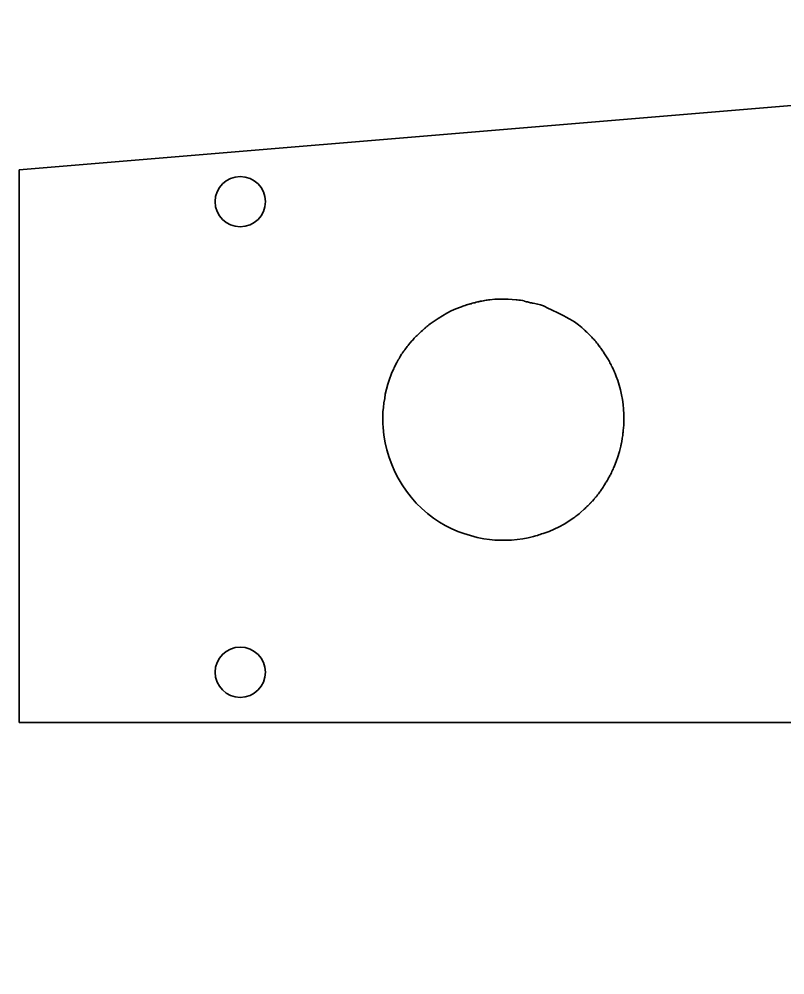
# Model space of a CAD drawing. Header units: centimetres. Extents: x 16 to 194, y -201 to 17.
# Drawn here: x 19.1 to 26.72, y -48.88 to -39.37 of the extents above; entities that cross this region are included whole.
import ezdxf

# ---------------------------------------------------------------- set-up
doc = ezdxf.new("R2010")
doc.units = ezdxf.units.CM
doc.header["$MEASUREMENT"] = 0
doc.layers.add('Layer 1', color=7, linetype='Continuous')

msp = doc.modelspace()

# ---------------------------------------------------------------- linework, layer by layer
at = {"layer": 'Layer 1', "lineweight": 35}
for points in [[(19.10378, -40.8715), (19.10378, -40.8715), (37.10378, -39.3715), (37.10378, -39.3715)], [(19.10378, -46.37151), (19.10378, -46.37151), (19.10378, -40.8715), (19.10378, -40.8715)], [(37.10378, -46.37151), (37.10378, -46.37151), (19.10378, -46.37151), (19.10378, -46.37151)]]:
    msp.add_open_spline(points, degree=3, dxfattribs=at)
for points, knots in [([(21.55409, -41.18811), (21.55409, -41.05003), (21.44215, -40.93811), (21.30406, -40.93811), (21.16597, -40.9381), (21.05403, -41.05003), (21.05403, -41.1881), (21.05403, -41.32618), (21.16597, -41.4381), (21.30406, -41.4381), (21.44215, -41.43811), (21.55409, -41.32618), (21.55409, -41.18811)], [0, 0, 0, 0, 0.25, 0.25, 0.25, 0.5, 0.5, 0.5, 0.75, 0.75, 0.75, 1, 1, 1, 1]), ([(21.29924, -51.68463), (21.29924, -51.53276), (21.17612, -51.40964), (21.02424, -51.40964), (20.87236, -51.40963), (20.74924, -51.53276), (20.74924, -51.68463), (20.74924, -51.83651), (20.87236, -51.95963), (21.02424, -51.95963), (21.17612, -51.95964), (21.29924, -51.83651), (21.29924, -51.68464), (21.29924, -44.39488), (21.29924, -58.97439), (21.29924, -51.68463)], [0, 0, 0, 0, 0.25, 0.25, 0.25, 0.5, 0.5, 0.5, 0.75, 0.75, 0.75, 1, 1, 1, 1.00001, 1.00001, 1.00001, 1.00001]), ([(21.55409, -45.87151), (21.55409, -45.73343), (21.44215, -45.62151), (21.30406, -45.62151), (21.16597, -45.6215), (21.05403, -45.73343), (21.05403, -45.8715), (21.05403, -46.00958), (21.16597, -46.1215), (21.30406, -46.1215), (21.44215, -46.12151), (21.55409, -46.00958), (21.55409, -45.87151)], [0, 0, 0, 0, 0.25, 0.25, 0.25, 0.5, 0.5, 0.5, 0.75, 0.75, 0.75, 1, 1, 1, 1])]:
    msp.add_open_spline(points, degree=3, knots=knots, dxfattribs=at)
at = {"layer": 'Layer 1', "color": 250, "lineweight": 35}
msp.add_open_spline([(23.72865, -44.54356), (23.72865, -44.54356), (23.7847, -44.55156), (23.7847, -44.55156), (23.7847, -44.55156), (23.83874, -44.55556), (23.83874, -44.55556), (23.83874, -44.55556), (23.8928, -44.55756), (23.8928, -44.55756), (23.8928, -44.55756), (23.94884, -44.55756), (23.94884, -44.55756), (23.94884, -44.55756), (24.00488, -44.55556), (24.00488, -44.55556), (24.00488, -44.55556), (24.05893, -44.55156), (24.05893, -44.55156), (24.05893, -44.55156), (24.11498, -44.54356), (24.11498, -44.54356), (24.11498, -44.54356), (24.16903, -44.53357), (24.16903, -44.53357), (24.16903, -44.53357), (24.22106, -44.52156), (24.22106, -44.52156), (24.22106, -44.52156), (24.23307, -44.51757), (24.23307, -44.51757), (24.23307, -44.51757), (24.24508, -44.51356), (24.24508, -44.51356), (24.24508, -44.51356), (24.2611, -44.50956), (24.2611, -44.50956), (24.2611, -44.50956), (24.27511, -44.50556), (24.27511, -44.50556), (24.27511, -44.50556), (24.28912, -44.50156), (24.28912, -44.50156), (24.28912, -44.50156), (24.30313, -44.49556), (24.30313, -44.49556), (24.30313, -44.49556), (24.31714, -44.49156), (24.31714, -44.49156), (24.31714, -44.49156), (24.32715, -44.48756), (24.32715, -44.48756), (24.32715, -44.48756), (24.3792, -44.46956), (24.3792, -44.46956), (24.3792, -44.46956), (24.42924, -44.44756), (24.42924, -44.44756), (24.42924, -44.44756), (24.47928, -44.42356), (24.47928, -44.42356), (24.47928, -44.42356), (24.52732, -44.39756), (24.52732, -44.39756), (24.52732, -44.39756), (24.57336, -44.36956), (24.57336, -44.36956), (24.57336, -44.36956), (24.61539, -44.33956), (24.61539, -44.33956), (24.61539, -44.33956), (24.62341, -44.33356), (24.62341, -44.33356), (24.62341, -44.33356), (24.63342, -44.32757), (24.63342, -44.32757), (24.63342, -44.32757), (24.64342, -44.31956), (24.64342, -44.31956), (24.64342, -44.31956), (24.65343, -44.31157), (24.65343, -44.31157), (24.65343, -44.31157), (24.66344, -44.30356), (24.66344, -44.30356), (24.66344, -44.30356), (24.67545, -44.29557), (24.67545, -44.29557), (24.67545, -44.29557), (24.68346, -44.28756), (24.68346, -44.28756), (24.68346, -44.28756), (24.69146, -44.28156), (24.69146, -44.28156), (24.69146, -44.28156), (24.72749, -44.24956), (24.72749, -44.24956), (24.72749, -44.24956), (24.73549, -44.24156), (24.73549, -44.24156), (24.73549, -44.24156), (24.7435, -44.23356), (24.7435, -44.23356), (24.7435, -44.23356), (24.75351, -44.22356), (24.75351, -44.22356), (24.75351, -44.22356), (24.76352, -44.21556), (24.76352, -44.21556), (24.76352, -44.21556), (24.77352, -44.20556), (24.77352, -44.20556), (24.77352, -44.20556), (24.78153, -44.19556), (24.78153, -44.19556), (24.78153, -44.19556), (24.78353, -44.19356), (24.78353, -44.19356), (24.78353, -44.19356), (24.78553, -44.19156), (24.78553, -44.19156), (24.78553, -44.19156), (24.78754, -44.18956), (24.78754, -44.18956), (24.78754, -44.18956), (24.78954, -44.18756), (24.78954, -44.18756), (24.78954, -44.18756), (24.79154, -44.18556), (24.79154, -44.18556), (24.79154, -44.18556), (24.79554, -44.18356), (24.79554, -44.18356), (24.79554, -44.18356), (24.79754, -44.17956), (24.79754, -44.17956), (24.79754, -44.17956), (24.79754, -44.17756), (24.79754, -44.17756), (24.79754, -44.17756), (24.80755, -44.16956), (24.80755, -44.16956), (24.80755, -44.16956), (24.80955, -44.16756), (24.80955, -44.16756), (24.80955, -44.16756), (24.82156, -44.15357), (24.82156, -44.15357), (24.82156, -44.15357), (24.82357, -44.15156), (24.82357, -44.15156), (24.82357, -44.15156), (24.82557, -44.14756), (24.82557, -44.14756), (24.82557, -44.14756), (24.82757, -44.14556), (24.82757, -44.14556), (24.82757, -44.14556), (24.82957, -44.14356), (24.82957, -44.14356), (24.82957, -44.14356), (24.83157, -44.13956), (24.83157, -44.13956), (24.83157, -44.13956), (24.83358, -44.13757), (24.83358, -44.13757), (24.83358, -44.13757), (24.83558, -44.13556), (24.83558, -44.13556), (24.83558, -44.13556), (24.83758, -44.13356), (24.83758, -44.13356), (24.83758, -44.13356), (24.84358, -44.12756), (24.84358, -44.12756), (24.84358, -44.12756), (24.85159, -44.11756), (24.85159, -44.11756), (24.85159, -44.11756), (24.8596, -44.10756), (24.8596, -44.10756), (24.8596, -44.10756), (24.8676, -44.09756), (24.8676, -44.09756), (24.8676, -44.09756), (24.87562, -44.08756), (24.87562, -44.08756), (24.87562, -44.08756), (24.88162, -44.07756), (24.88162, -44.07756), (24.88162, -44.07756), (24.88763, -44.06956), (24.88763, -44.06956), (24.88763, -44.06956), (24.89363, -44.06156), (24.89363, -44.06156), (24.89363, -44.06156), (24.89964, -44.05156), (24.89964, -44.05156), (24.89964, -44.05156), (24.90765, -44.03956), (24.90765, -44.03956), (24.90765, -44.03956), (24.91565, -44.02956), (24.91565, -44.02956), (24.91565, -44.02956), (24.92166, -44.01756), (24.92166, -44.01756), (24.92166, -44.01756), (24.92966, -44.00756), (24.92966, -44.00756), (24.92966, -44.00756), (24.93567, -43.99756), (24.93567, -43.99756), (24.93567, -43.99756), (24.93967, -43.98756), (24.93967, -43.98756), (24.93967, -43.98756), (24.94568, -43.97956), (24.94568, -43.97956), (24.94568, -43.97956), (24.95168, -43.96956), (24.95168, -43.96956), (24.95168, -43.96956), (24.95769, -43.95956), (24.95769, -43.95956), (24.95769, -43.95956), (24.96369, -43.94756), (24.96369, -43.94756), (24.96369, -43.94756), (24.9697, -43.93556), (24.9697, -43.93556), (24.9697, -43.93556), (24.9777, -43.92356), (24.9777, -43.92356), (24.9777, -43.92356), (24.9817, -43.91356), (24.9817, -43.91356), (24.9817, -43.91356), (24.9877, -43.90556), (24.9877, -43.90556), (24.9877, -43.90556), (24.99171, -43.89556), (24.99171, -43.89556), (24.99171, -43.89556), (24.99771, -43.88556), (24.99771, -43.88556), (24.99771, -43.88556), (25.00172, -43.87356), (25.00172, -43.87356), (25.00172, -43.87356), (25.00772, -43.86156), (25.00772, -43.86156), (25.00772, -43.86156), (25.01373, -43.84956), (25.01373, -43.84956), (25.01373, -43.84956), (25.01973, -43.83756), (25.01973, -43.83756), (25.01973, -43.83756), (25.02373, -43.82756), (25.02373, -43.82756), (25.02373, -43.82756), (25.02774, -43.81756), (25.02774, -43.81756), (25.02774, -43.81756), (25.04575, -43.77356), (25.04575, -43.77356), (25.04575, -43.77356), (25.06177, -43.72756), (25.06177, -43.72756), (25.06177, -43.72756), (25.07378, -43.68356), (25.07378, -43.68356), (25.07378, -43.68356), (25.07778, -43.67356), (25.07778, -43.67356), (25.07778, -43.67356), (25.07978, -43.66156), (25.07978, -43.66156), (25.07978, -43.66156), (25.08378, -43.64956), (25.08378, -43.64956), (25.08378, -43.64956), (25.08779, -43.63556), (25.08779, -43.63556), (25.08779, -43.63556), (25.08979, -43.62156), (25.08979, -43.62156), (25.08979, -43.62156), (25.09179, -43.61956), (25.09179, -43.61956), (25.09179, -43.61956), (25.09179, -43.61756), (25.09179, -43.61756), (25.09179, -43.61756), (25.09179, -43.61357), (25.09179, -43.61357), (25.09179, -43.61357), (25.09379, -43.60956), (25.09379, -43.60956), (25.09379, -43.60956), (25.09379, -43.60756), (25.09379, -43.60756), (25.09379, -43.60756), (25.09579, -43.60356), (25.09579, -43.60356), (25.09579, -43.60356), (25.09579, -43.60156), (25.09579, -43.60156), (25.09579, -43.60156), (25.09579, -43.59757), (25.09579, -43.59757), (25.09579, -43.59757), (25.09579, -43.59556), (25.09579, -43.59556), (25.09579, -43.59556), (25.0978, -43.59356), (25.0978, -43.59356), (25.0978, -43.59356), (25.0978, -43.59156), (25.0978, -43.59156), (25.0978, -43.59156), (25.0978, -43.58756), (25.0978, -43.58756), (25.0978, -43.58756), (25.0978, -43.58556), (25.0978, -43.58556), (25.0978, -43.58556), (25.0998, -43.58157), (25.0998, -43.58157), (25.0998, -43.58157), (25.0998, -43.57956), (25.0998, -43.57956), (25.0998, -43.57956), (25.0998, -43.57756), (25.0998, -43.57756), (25.0998, -43.57756), (25.1018, -43.56756), (25.1018, -43.56756), (25.1018, -43.56756), (25.1038, -43.55356), (25.1038, -43.55356), (25.1038, -43.55356), (25.1058, -43.54156), (25.1058, -43.54156), (25.1058, -43.54156), (25.1078, -43.52756), (25.1078, -43.52756), (25.1078, -43.52756), (25.10981, -43.51556), (25.10981, -43.51556), (25.10981, -43.51556), (25.11181, -43.50356), (25.11181, -43.50356), (25.11181, -43.50356), (25.11181, -43.49356), (25.11181, -43.49356), (25.11181, -43.49356), (25.11381, -43.48356), (25.11381, -43.48356), (25.11381, -43.48356), (25.11581, -43.47156), (25.11581, -43.47156), (25.11581, -43.47156), (25.11581, -43.45956), (25.11581, -43.45956), (25.11581, -43.45956), (25.11781, -43.44556), (25.11781, -43.44556), (25.11781, -43.44556), (25.11781, -43.43156), (25.11781, -43.43156), (25.11781, -43.43156), (25.11981, -43.41956), (25.11981, -43.41956), (25.11981, -43.41956), (25.11981, -43.40756), (25.11981, -43.40756), (25.11981, -43.40756), (25.11981, -43.39756), (25.11981, -43.39756), (25.11981, -43.39756), (25.11981, -43.39556), (25.11981, -43.39556), (25.11981, -43.39556), (25.12182, -43.39356), (25.12182, -43.39356), (25.12182, -43.39356), (25.12182, -43.38956), (25.12182, -43.38956), (25.12182, -43.38956), (25.12182, -43.38756), (25.12182, -43.38756), (25.12182, -43.38756), (25.12182, -43.38356), (25.12182, -43.38356), (25.12182, -43.38356), (25.12182, -43.38156), (25.12182, -43.38156), (25.12182, -43.38156), (25.12182, -43.37956), (25.12182, -43.37956), (25.12182, -43.37956), (25.12182, -43.37557), (25.12182, -43.37557), (25.12182, -43.37557), (25.12182, -43.36356), (25.12182, -43.36356), (25.12182, -43.36356), (25.12182, -43.34956), (25.12182, -43.34956), (25.12182, -43.34956), (25.12182, -43.33756), (25.12182, -43.33756), (25.12182, -43.33756), (25.12182, -43.32356), (25.12182, -43.32356), (25.12182, -43.32356), (25.12182, -43.31157), (25.12182, -43.31157), (25.12182, -43.31157), (25.11981, -43.30156), (25.11981, -43.30156), (25.11981, -43.30156), (25.11781, -43.25356), (25.11781, -43.25356), (25.11781, -43.25356), (25.11381, -43.20556), (25.11381, -43.20556), (25.11381, -43.20556), (25.1078, -43.15756), (25.1078, -43.15756), (25.1078, -43.15756), (25.0978, -43.10956), (25.0978, -43.10956), (25.0978, -43.10956), (25.08779, -43.06156), (25.08779, -43.06156), (25.08779, -43.06156), (25.07578, -43.01556), (25.07578, -43.01556), (25.07578, -43.01556), (25.06177, -42.96956), (25.06177, -42.96956), (25.06177, -42.96956), (25.04575, -42.92756), (25.04575, -42.92756), (25.04575, -42.92756), (25.04175, -42.91956), (25.04175, -42.91956), (25.04175, -42.91956), (25.03775, -42.90956), (25.03775, -42.90956), (25.03775, -42.90956), (25.03374, -42.89756), (25.03374, -42.89756), (25.03374, -42.89756), (25.02774, -42.88556), (25.02774, -42.88556), (25.02774, -42.88556), (25.02373, -42.87356), (25.02373, -42.87356), (25.02373, -42.87356), (25.01773, -42.86156), (25.01773, -42.86156), (25.01773, -42.86156), (25.01373, -42.85157), (25.01373, -42.85157), (25.01373, -42.85157), (25.00972, -42.84356), (25.00972, -42.84356), (25.00972, -42.84356), (25.00572, -42.83356), (25.00572, -42.83356), (25.00572, -42.83356), (24.99971, -42.82556), (24.99971, -42.82556), (24.99971, -42.82556), (24.99371, -42.81356), (24.99371, -42.81356), (24.99371, -42.81356), (24.9877, -42.80156), (24.9877, -42.80156), (24.9877, -42.80156), (24.9817, -42.79156), (24.9817, -42.79156), (24.9817, -42.79156), (24.9777, -42.77956), (24.9777, -42.77956), (24.9777, -42.77956), (24.9717, -42.76956), (24.9717, -42.76956), (24.9717, -42.76956), (24.9677, -42.76156), (24.9677, -42.76156), (24.9677, -42.76156), (24.96169, -42.75356), (24.96169, -42.75356), (24.96169, -42.75356), (24.95569, -42.74356), (24.95569, -42.74356), (24.95569, -42.74356), (24.94968, -42.73356), (24.94968, -42.73356), (24.94968, -42.73356), (24.94368, -42.72156), (24.94368, -42.72156), (24.94368, -42.72156), (24.93567, -42.71156), (24.93567, -42.71156), (24.93567, -42.71156), (24.92966, -42.70156), (24.92966, -42.70156), (24.92966, -42.70156), (24.92366, -42.69156), (24.92366, -42.69156), (24.92366, -42.69156), (24.91765, -42.68356), (24.91765, -42.68356), (24.91765, -42.68356), (24.91365, -42.67556), (24.91365, -42.67556), (24.91365, -42.67556), (24.90564, -42.66556), (24.90564, -42.66556), (24.90564, -42.66556), (24.89964, -42.65556), (24.89964, -42.65556), (24.89964, -42.65556), (24.89163, -42.64556), (24.89163, -42.64556), (24.89163, -42.64556), (24.88362, -42.63556), (24.88362, -42.63556), (24.88362, -42.63556), (24.87762, -42.62756), (24.87762, -42.62756), (24.87762, -42.62756), (24.87562, -42.62556), (24.87562, -42.62556), (24.87562, -42.62556), (24.86961, -42.61556), (24.86961, -42.61556), (24.86961, -42.61556), (24.8636, -42.60756), (24.8636, -42.60756), (24.8636, -42.60756), (24.8576, -42.59956), (24.8576, -42.59956), (24.8576, -42.59956), (24.84959, -42.59156), (24.84959, -42.59156), (24.84959, -42.59156), (24.84158, -42.58156), (24.84158, -42.58156), (24.84158, -42.58156), (24.83558, -42.57356), (24.83558, -42.57356), (24.83558, -42.57356), (24.83358, -42.57156), (24.83358, -42.57156), (24.83358, -42.57156), (24.82557, -42.56156), (24.82557, -42.56156), (24.82557, -42.56156), (24.81756, -42.55356), (24.81756, -42.55356), (24.81756, -42.55356), (24.80955, -42.54556), (24.80955, -42.54556), (24.80955, -42.54556), (24.80355, -42.53756), (24.80355, -42.53756), (24.80355, -42.53756), (24.79554, -42.53156), (24.79554, -42.53156), (24.79554, -42.53156), (24.78954, -42.52356), (24.78954, -42.52356), (24.78954, -42.52356), (24.77953, -42.51356), (24.77953, -42.51356), (24.77953, -42.51356), (24.77152, -42.50556), (24.77152, -42.50556), (24.77152, -42.50556), (24.76151, -42.49556), (24.76151, -42.49556), (24.76151, -42.49556), (24.75951, -42.49356), (24.75951, -42.49356), (24.75951, -42.49356), (24.75751, -42.49156), (24.75751, -42.49156), (24.75751, -42.49156), (24.75551, -42.48956), (24.75551, -42.48956), (24.75551, -42.48956), (24.75351, -42.48756), (24.75351, -42.48756), (24.75351, -42.48756), (24.75151, -42.48556), (24.75151, -42.48556), (24.75151, -42.48556), (24.7475, -42.48356), (24.7475, -42.48356), (24.7475, -42.48356), (24.7455, -42.48156), (24.7455, -42.48156), (24.7455, -42.48156), (24.7435, -42.47956), (24.7435, -42.47956), (24.7435, -42.47956), (24.73749, -42.47156), (24.73749, -42.47156), (24.73749, -42.47156), (24.73549, -42.47156), (24.73549, -42.47156), (24.73549, -42.47156), (24.73549, -42.46956), (24.73549, -42.46956), (24.73549, -42.46956), (24.73349, -42.46956), (24.73349, -42.46956), (24.73349, -42.46956), (24.73149, -42.46756), (24.73149, -42.46756), (24.73149, -42.46756), (24.72949, -42.46556), (24.72949, -42.46556), (24.72949, -42.46556), (24.72749, -42.46356), (24.72749, -42.46356), (24.72749, -42.46356), (24.72548, -42.46156), (24.72548, -42.46156), (24.72548, -42.46156), (24.72349, -42.45956), (24.72349, -42.45956), (24.72349, -42.45956), (24.70948, -42.44756), (24.70948, -42.44756), (24.70948, -42.44756), (24.70347, -42.44156), (24.70347, -42.44156), (24.70347, -42.44156), (24.66945, -42.41356), (24.66945, -42.41356), (24.66945, -42.41356), (24.62941, -42.38356), (24.62941, -42.38356), (24.62941, -42.38356), (24.58537, -42.35756), (24.58537, -42.35756), (24.58537, -42.35756), (24.54133, -42.33356), (24.54133, -42.33356), (24.54133, -42.33356), (24.53132, -42.32756), (24.53132, -42.32756), (24.53132, -42.32756), (24.51731, -42.32156), (24.51731, -42.32156), (24.51731, -42.32156), (24.5033, -42.31356), (24.5033, -42.31356), (24.5033, -42.31356), (24.48528, -42.30356), (24.48528, -42.30356), (24.48528, -42.30356), (24.46527, -42.29556), (24.46527, -42.29556), (24.46527, -42.29556), (24.44526, -42.28556), (24.44526, -42.28556), (24.44526, -42.28556), (24.42724, -42.27756), (24.42724, -42.27756), (24.42724, -42.27756), (24.40923, -42.26756), (24.40923, -42.26756), (24.40923, -42.26756), (24.40122, -42.26356), (24.40122, -42.26356), (24.40122, -42.26356), (24.38921, -42.25956), (24.38921, -42.25956), (24.38921, -42.25956), (24.3772, -42.25356), (24.3772, -42.25356), (24.3772, -42.25356), (24.36519, -42.24756), (24.36519, -42.24756), (24.36519, -42.24756), (24.35317, -42.24156), (24.35317, -42.24156), (24.35317, -42.24156), (24.34116, -42.23556), (24.34116, -42.23556), (24.34116, -42.23556), (24.32915, -42.22956), (24.32915, -42.22956), (24.32915, -42.22956), (24.32115, -42.22556), (24.32115, -42.22556), (24.32115, -42.22556), (24.31314, -42.22156), (24.31314, -42.22156), (24.31314, -42.22156), (24.29112, -42.21356), (24.29112, -42.21356), (24.29112, -42.21356), (24.2651, -42.20956), (24.2651, -42.20956), (24.2651, -42.20956), (24.21906, -42.19956), (24.21906, -42.19956), (24.21906, -42.19956), (24.21106, -42.19756), (24.21106, -42.19756), (24.21106, -42.19756), (24.20105, -42.19556), (24.20105, -42.19556), (24.20105, -42.19556), (24.19105, -42.19356), (24.19105, -42.19356), (24.19105, -42.19356), (24.18104, -42.19156), (24.18104, -42.19156), (24.18104, -42.19156), (24.16302, -42.18556), (24.16302, -42.18556), (24.16302, -42.18556), (24.15101, -42.18356), (24.15101, -42.18356), (24.15101, -42.18356), (24.131, -42.17756), (24.131, -42.17756), (24.131, -42.17756), (24.12899, -42.17556), (24.12899, -42.17556), (24.12899, -42.17556), (24.11298, -42.17156), (24.11298, -42.17156), (24.11298, -42.17156), (24.09296, -42.16956), (24.09296, -42.16956), (24.09296, -42.16956), (24.07694, -42.16756), (24.07694, -42.16756), (24.07694, -42.16756), (24.06093, -42.16556), (24.06093, -42.16556), (24.06093, -42.16556), (24.05092, -42.16556), (24.05092, -42.16556), (24.05092, -42.16556), (23.96885, -42.15956), (23.96885, -42.15956), (23.96885, -42.15956), (23.92883, -42.15756), (23.92883, -42.15756), (23.92883, -42.15756), (23.88479, -42.15756), (23.88479, -42.15756), (23.88479, -42.15756), (23.83674, -42.15956), (23.83674, -42.15956), (23.83674, -42.15956), (23.7867, -42.16556), (23.7867, -42.16556), (23.7867, -42.16556), (23.77469, -42.16556), (23.77469, -42.16556), (23.77469, -42.16556), (23.76268, -42.16756), (23.76268, -42.16756), (23.76268, -42.16756), (23.75067, -42.16956), (23.75067, -42.16956), (23.75067, -42.16956), (23.73666, -42.17156), (23.73666, -42.17156), (23.73666, -42.17156), (23.72265, -42.17556), (23.72265, -42.17556), (23.72265, -42.17556), (23.70863, -42.17756), (23.70863, -42.17756), (23.70863, -42.17756), (23.69663, -42.17956), (23.69663, -42.17956), (23.69663, -42.17956), (23.69463, -42.17956), (23.69463, -42.17956), (23.69463, -42.17956), (23.69263, -42.17956), (23.69263, -42.17956), (23.69263, -42.17956), (23.69063, -42.18156), (23.69063, -42.18156), (23.69063, -42.18156), (23.68662, -42.18156), (23.68662, -42.18156), (23.68662, -42.18156), (23.68462, -42.18156), (23.68462, -42.18156), (23.68462, -42.18156), (23.68062, -42.18156), (23.68062, -42.18156), (23.68062, -42.18156), (23.67862, -42.18356), (23.67862, -42.18356), (23.67862, -42.18356), (23.67662, -42.18356), (23.67662, -42.18356), (23.67662, -42.18356), (23.66461, -42.18556), (23.66461, -42.18556), (23.66461, -42.18556), (23.65259, -42.18956), (23.65259, -42.18956), (23.65259, -42.18956), (23.63858, -42.19356), (23.63858, -42.19356), (23.63858, -42.19356), (23.62457, -42.19556), (23.62457, -42.19556), (23.62457, -42.19556), (23.61256, -42.19956), (23.61256, -42.19956), (23.61256, -42.19956), (23.60055, -42.20356), (23.60055, -42.20356), (23.60055, -42.20356), (23.59054, -42.20556), (23.59054, -42.20556), (23.59054, -42.20556), (23.58053, -42.20956), (23.58053, -42.20956), (23.58053, -42.20956), (23.56852, -42.21156), (23.56852, -42.21156), (23.56852, -42.21156), (23.55851, -42.21556), (23.55851, -42.21556), (23.55851, -42.21556), (23.55651, -42.21556), (23.55651, -42.21556), (23.55651, -42.21556), (23.54249, -42.22156), (23.54249, -42.22156), (23.54249, -42.22156), (23.53048, -42.22556), (23.53048, -42.22556), (23.53048, -42.22556), (23.51847, -42.22956), (23.51847, -42.22956), (23.51847, -42.22956), (23.50646, -42.23356), (23.50646, -42.23356), (23.50646, -42.23356), (23.49646, -42.23756), (23.49646, -42.23756), (23.49646, -42.23756), (23.45042, -42.25556), (23.45042, -42.25556), (23.45042, -42.25556), (23.40439, -42.27556), (23.40439, -42.27556), (23.40439, -42.27556), (23.36034, -42.29956), (23.36034, -42.29956), (23.36034, -42.29956), (23.31631, -42.32356), (23.31631, -42.32356), (23.31631, -42.32356), (23.27427, -42.34956), (23.27427, -42.34956), (23.27427, -42.34956), (23.23224, -42.37756), (23.23224, -42.37756), (23.23224, -42.37756), (23.22423, -42.38356), (23.22423, -42.38356), (23.22423, -42.38356), (23.21422, -42.39156), (23.21422, -42.39156), (23.21422, -42.39156), (23.20421, -42.39756), (23.20421, -42.39756), (23.20421, -42.39756), (23.1942, -42.40556), (23.1942, -42.40556), (23.1942, -42.40556), (23.1822, -42.41556), (23.1822, -42.41556), (23.1822, -42.41556), (23.17219, -42.42356), (23.17219, -42.42356), (23.17219, -42.42356), (23.16218, -42.42956), (23.16218, -42.42956), (23.16218, -42.42956), (23.16018, -42.43156), (23.16018, -42.43156), (23.16018, -42.43156), (23.15818, -42.43356), (23.15818, -42.43356), (23.15818, -42.43356), (23.15618, -42.43556), (23.15618, -42.43556), (23.15618, -42.43556), (23.15417, -42.43756), (23.15417, -42.43756), (23.15417, -42.43756), (23.15217, -42.43756), (23.15217, -42.43756), (23.15217, -42.43756), (23.15017, -42.43956), (23.15017, -42.43956), (23.15017, -42.43956), (23.14816, -42.44156), (23.14816, -42.44156), (23.14816, -42.44156), (23.14616, -42.44356), (23.14616, -42.44356), (23.14616, -42.44356), (23.13615, -42.45156), (23.13615, -42.45156), (23.13615, -42.45156), (23.12815, -42.45956), (23.12815, -42.45956), (23.12815, -42.45956), (23.11614, -42.46956), (23.11614, -42.46956), (23.11614, -42.46956), (23.10613, -42.47956), (23.10613, -42.47956), (23.10613, -42.47956), (23.09812, -42.48756), (23.09812, -42.48756), (23.09812, -42.48756), (23.08811, -42.49556), (23.08811, -42.49556), (23.08811, -42.49556), (23.08211, -42.50356), (23.08211, -42.50356), (23.08211, -42.50356), (23.0741, -42.50956), (23.0741, -42.50956), (23.0741, -42.50956), (23.06409, -42.51956), (23.06409, -42.51956), (23.06409, -42.51956), (23.05609, -42.52756), (23.05609, -42.52756), (23.05609, -42.52756), (23.04608, -42.53756), (23.04608, -42.53756), (23.04608, -42.53756), (23.03607, -42.54756), (23.03607, -42.54756), (23.03607, -42.54756), (23.02806, -42.55756), (23.02806, -42.55756), (23.02806, -42.55756), (23.02006, -42.56556), (23.02006, -42.56556), (23.02006, -42.56556), (23.01205, -42.57356), (23.01205, -42.57356), (23.01205, -42.57356), (22.98003, -42.61156), (22.98003, -42.61156), (22.98003, -42.61156), (22.97402, -42.61956), (22.97402, -42.61956), (22.97402, -42.61956), (22.96601, -42.62956), (22.96601, -42.62956), (22.96601, -42.62956), (22.95801, -42.63956), (22.95801, -42.63956), (22.95801, -42.63956), (22.95, -42.65156), (22.95, -42.65156), (22.95, -42.65156), (22.94199, -42.66156), (22.94199, -42.66156), (22.94199, -42.66156), (22.94, -42.66556), (22.94, -42.66556), (22.94, -42.66556), (22.93799, -42.66756), (22.93799, -42.66756), (22.93799, -42.66756), (22.936, -42.66956), (22.936, -42.66956), (22.936, -42.66956), (22.93399, -42.67356), (22.93399, -42.67356), (22.93399, -42.67356), (22.93199, -42.67556), (22.93199, -42.67556), (22.93199, -42.67556), (22.92998, -42.67956), (22.92998, -42.67956), (22.92998, -42.67956), (22.92799, -42.68156), (22.92799, -42.68156), (22.92799, -42.68156), (22.92598, -42.68356), (22.92598, -42.68356), (22.92598, -42.68356), (22.91998, -42.69156), (22.91998, -42.69156), (22.91998, -42.69156), (22.91998, -42.69556), (22.91998, -42.69556), (22.91998, -42.69556), (22.90997, -42.70756), (22.90997, -42.70756), (22.90997, -42.70756), (22.89996, -42.72356), (22.89996, -42.72356), (22.89996, -42.72356), (22.89395, -42.73356), (22.89395, -42.73356), (22.89395, -42.73356), (22.89195, -42.73556), (22.89195, -42.73556), (22.89195, -42.73556), (22.89195, -42.73756), (22.89195, -42.73756), (22.89195, -42.73756), (22.88995, -42.73957), (22.88995, -42.73957), (22.88995, -42.73957), (22.88795, -42.74156), (22.88795, -42.74156), (22.88795, -42.74156), (22.88795, -42.74356), (22.88795, -42.74356), (22.88795, -42.74356), (22.88595, -42.74756), (22.88595, -42.74756), (22.88595, -42.74756), (22.88394, -42.74956), (22.88394, -42.74956), (22.88394, -42.74956), (22.88394, -42.75156), (22.88394, -42.75156), (22.88394, -42.75156), (22.87594, -42.76356), (22.87594, -42.76356), (22.87594, -42.76356), (22.86993, -42.77556), (22.86993, -42.77556), (22.86993, -42.77556), (22.86393, -42.78757), (22.86393, -42.78757), (22.86393, -42.78757), (22.85592, -42.79956), (22.85592, -42.79956), (22.85592, -42.79956), (22.85192, -42.80956), (22.85192, -42.80956), (22.85192, -42.80956), (22.84591, -42.81957), (22.84591, -42.81957), (22.84591, -42.81957), (22.84191, -42.82756), (22.84191, -42.82756), (22.84191, -42.82756), (22.8359, -42.83956), (22.8359, -42.83956), (22.8359, -42.83956), (22.8319, -42.85157), (22.8319, -42.85157), (22.8319, -42.85157), (22.8259, -42.86356), (22.8259, -42.86356), (22.8259, -42.86356), (22.81989, -42.87756), (22.81989, -42.87756), (22.81989, -42.87756), (22.81389, -42.88956), (22.81389, -42.88956), (22.81389, -42.88956), (22.80988, -42.89956), (22.80988, -42.89956), (22.80988, -42.89956), (22.80588, -42.90956), (22.80588, -42.90956), (22.80588, -42.90956), (22.78786, -42.95556), (22.78786, -42.95556), (22.78786, -42.95556), (22.77185, -43.00556), (22.77185, -43.00556), (22.77185, -43.00556), (22.75984, -43.05356), (22.75984, -43.05356), (22.75984, -43.05356), (22.74783, -43.10356), (22.74783, -43.10356), (22.74783, -43.10356), (22.74182, -43.14556), (22.74182, -43.14556), (22.74182, -43.14556), (22.73383, -43.19156), (22.73383, -43.19156), (22.73383, -43.19156), (22.72982, -43.23556), (22.72982, -43.23556), (22.72982, -43.23556), (22.72381, -43.27957), (22.72381, -43.27957), (22.72381, -43.27957), (22.72182, -43.31756), (22.72182, -43.31756), (22.72182, -43.31756), (22.72182, -43.35756), (22.72182, -43.35756), (22.72182, -43.35756), (22.72381, -43.39756), (22.72381, -43.39756), (22.72381, -43.39756), (22.72781, -43.43556), (22.72781, -43.43556), (22.72781, -43.43556), (22.73383, -43.51156), (22.73383, -43.51156), (22.73383, -43.51156), (22.74783, -43.58756), (22.74783, -43.58756), (22.74783, -43.58756), (22.76384, -43.65956), (22.76384, -43.65956), (22.76384, -43.65956), (22.78586, -43.73356), (22.78586, -43.73356), (22.78586, -43.73356), (22.81188, -43.80357), (22.81188, -43.80357), (22.81188, -43.80357), (22.84191, -43.87556), (22.84191, -43.87556), (22.84191, -43.87556), (22.87594, -43.94156), (22.87594, -43.94156), (22.87594, -43.94156), (22.91598, -44.00756), (22.91598, -44.00756), (22.91598, -44.00756), (22.95801, -44.06956), (22.95801, -44.06956), (22.95801, -44.06956), (23.00404, -44.12956), (23.00404, -44.12956), (23.00404, -44.12956), (23.05409, -44.18756), (23.05409, -44.18756), (23.05409, -44.18756), (23.11013, -44.24156), (23.11013, -44.24156), (23.11013, -44.24156), (23.16619, -44.29156), (23.16619, -44.29156), (23.16619, -44.29156), (23.22623, -44.33956), (23.22623, -44.33956), (23.22623, -44.33956), (23.28628, -44.37756), (23.28628, -44.37756), (23.28628, -44.37756), (23.34433, -44.41156), (23.34433, -44.41156), (23.34433, -44.41156), (23.40439, -44.44156), (23.40439, -44.44156), (23.40439, -44.44156), (23.46843, -44.46956), (23.46843, -44.46956), (23.46843, -44.46956), (23.53048, -44.49156), (23.53048, -44.49156), (23.53048, -44.49156), (23.59654, -44.51156), (23.59654, -44.51156), (23.59654, -44.51156), (23.6626, -44.52956), (23.6626, -44.52956), (23.6626, -44.52956), (23.72865, -44.54356), (23.72865, -44.54356)], degree=3, knots=[0, 0, 0, 0, 0.0025063, 0.0025063, 0.0025063, 0.0050125, 0.0050125, 0.0050125, 0.0075188, 0.0075188, 0.0075188, 0.0100251, 0.0100251, 0.0100251, 0.0125313, 0.0125313, 0.0125313, 0.0150376, 0.0150376, 0.0150376, 0.0175439, 0.0175439, 0.0175439, 0.0200501, 0.0200501, 0.0200501, 0.0225564, 0.0225564, 0.0225564, 0.0250627, 0.0250627, 0.0250627, 0.0275689, 0.0275689, 0.0275689, 0.0300752, 0.0300752, 0.0300752, 0.0325815, 0.0325815, 0.0325815, 0.0350877, 0.0350877, 0.0350877, 0.037594, 0.037594, 0.037594, 0.0401003, 0.0401003, 0.0401003, 0.0426065, 0.0426065, 0.0426065, 0.0451128, 0.0451128, 0.0451128, 0.047619, 0.047619, 0.047619, 0.0501253, 0.0501253, 0.0501253, 0.0526316, 0.0526316, 0.0526316, 0.0551378, 0.0551378, 0.0551378, 0.0576441, 0.0576441, 0.0576441, 0.0601504, 0.0601504, 0.0601504, 0.0626566, 0.0626566, 0.0626566, 0.0651629, 0.0651629, 0.0651629, 0.0676692, 0.0676692, 0.0676692, 0.0701754, 0.0701754, 0.0701754, 0.0726817, 0.0726817, 0.0726817, 0.075188, 0.075188, 0.075188, 0.0776942, 0.0776942, 0.0776942, 0.0802005, 0.0802005, 0.0802005, 0.0827068, 0.0827068, 0.0827068, 0.085213, 0.085213, 0.085213, 0.0877193, 0.0877193, 0.0877193, 0.0902256, 0.0902256, 0.0902256, 0.0927318, 0.0927318, 0.0927318, 0.0952381, 0.0952381, 0.0952381, 0.0977444, 0.0977444, 0.0977444, 0.1002506, 0.1002506, 0.1002506, 0.1027569, 0.1027569, 0.1027569, 0.1052632, 0.1052632, 0.1052632, 0.1077694, 0.1077694, 0.1077694, 0.1102757, 0.1102757, 0.1102757, 0.112782, 0.112782, 0.112782, 0.1152882, 0.1152882, 0.1152882, 0.1177945, 0.1177945, 0.1177945, 0.1203008, 0.1203008, 0.1203008, 0.122807, 0.122807, 0.122807, 0.1253133, 0.1253133, 0.1253133, 0.1278195, 0.1278195, 0.1278195, 0.1303258, 0.1303258, 0.1303258, 0.1328321, 0.1328321, 0.1328321, 0.1353383, 0.1353383, 0.1353383, 0.1378446, 0.1378446, 0.1378446, 0.1403509, 0.1403509, 0.1403509, 0.1428571, 0.1428571, 0.1428571, 0.1453634, 0.1453634, 0.1453634, 0.1478697, 0.1478697, 0.1478697, 0.1503759, 0.1503759, 0.1503759, 0.1528822, 0.1528822, 0.1528822, 0.1553885, 0.1553885, 0.1553885, 0.1578947, 0.1578947, 0.1578947, 0.160401, 0.160401, 0.160401, 0.1629073, 0.1629073, 0.1629073, 0.1654135, 0.1654135, 0.1654135, 0.1679198, 0.1679198, 0.1679198, 0.1704261, 0.1704261, 0.1704261, 0.1729323, 0.1729323, 0.1729323, 0.1754386, 0.1754386, 0.1754386, 0.1779449, 0.1779449, 0.1779449, 0.1804511, 0.1804511, 0.1804511, 0.1829574, 0.1829574, 0.1829574, 0.1854637, 0.1854637, 0.1854637, 0.1879699, 0.1879699, 0.1879699, 0.1904762, 0.1904762, 0.1904762, 0.1929825, 0.1929825, 0.1929825, 0.1954887, 0.1954887, 0.1954887, 0.197995, 0.197995, 0.197995, 0.2005013, 0.2005013, 0.2005013, 0.2030075, 0.2030075, 0.2030075, 0.2055138, 0.2055138, 0.2055138, 0.2080201, 0.2080201, 0.2080201, 0.2105263, 0.2105263, 0.2105263, 0.2130326, 0.2130326, 0.2130326, 0.2155388, 0.2155388, 0.2155388, 0.2180451, 0.2180451, 0.2180451, 0.2205514, 0.2205514, 0.2205514, 0.2230576, 0.2230576, 0.2230576, 0.2255639, 0.2255639, 0.2255639, 0.2280702, 0.2280702, 0.2280702, 0.2305764, 0.2305764, 0.2305764, 0.2330827, 0.2330827, 0.2330827, 0.235589, 0.235589, 0.235589, 0.2380952, 0.2380952, 0.2380952, 0.2406015, 0.2406015, 0.2406015, 0.2431078, 0.2431078, 0.2431078, 0.245614, 0.245614, 0.245614, 0.2481203, 0.2481203, 0.2481203, 0.2506266, 0.2506266, 0.2506266, 0.2531328, 0.2531328, 0.2531328, 0.2556391, 0.2556391, 0.2556391, 0.2581454, 0.2581454, 0.2581454, 0.2606516, 0.2606516, 0.2606516, 0.2631579, 0.2631579, 0.2631579, 0.2656642, 0.2656642, 0.2656642, 0.2681704, 0.2681704, 0.2681704, 0.2706767, 0.2706767, 0.2706767, 0.273183, 0.273183, 0.273183, 0.2756892, 0.2756892, 0.2756892, 0.2781955, 0.2781955, 0.2781955, 0.2807018, 0.2807018, 0.2807018, 0.283208, 0.283208, 0.283208, 0.2857143, 0.2857143, 0.2857143, 0.2882206, 0.2882206, 0.2882206, 0.2907268, 0.2907268, 0.2907268, 0.2932331, 0.2932331, 0.2932331, 0.2957393, 0.2957393, 0.2957393, 0.2982456, 0.2982456, 0.2982456, 0.3007519, 0.3007519, 0.3007519, 0.3032581, 0.3032581, 0.3032581, 0.3057644, 0.3057644, 0.3057644, 0.3082707, 0.3082707, 0.3082707, 0.3107769, 0.3107769, 0.3107769, 0.3132832, 0.3132832, 0.3132832, 0.3157895, 0.3157895, 0.3157895, 0.3182957, 0.3182957, 0.3182957, 0.320802, 0.320802, 0.320802, 0.3233083, 0.3233083, 0.3233083, 0.3258145, 0.3258145, 0.3258145, 0.3283208, 0.3283208, 0.3283208, 0.3308271, 0.3308271, 0.3308271, 0.3333333, 0.3333333, 0.3333333, 0.3358396, 0.3358396, 0.3358396, 0.3383459, 0.3383459, 0.3383459, 0.3408521, 0.3408521, 0.3408521, 0.3433584, 0.3433584, 0.3433584, 0.3458647, 0.3458647, 0.3458647, 0.3483709, 0.3483709, 0.3483709, 0.3508772, 0.3508772, 0.3508772, 0.3533835, 0.3533835, 0.3533835, 0.3558897, 0.3558897, 0.3558897, 0.358396, 0.358396, 0.358396, 0.3609023, 0.3609023, 0.3609023, 0.3634085, 0.3634085, 0.3634085, 0.3659148, 0.3659148, 0.3659148, 0.3684211, 0.3684211, 0.3684211, 0.3709273, 0.3709273, 0.3709273, 0.3734336, 0.3734336, 0.3734336, 0.3759398, 0.3759398, 0.3759398, 0.3784461, 0.3784461, 0.3784461, 0.3809524, 0.3809524, 0.3809524, 0.3834586, 0.3834586, 0.3834586, 0.3859649, 0.3859649, 0.3859649, 0.3884712, 0.3884712, 0.3884712, 0.3909774, 0.3909774, 0.3909774, 0.3934837, 0.3934837, 0.3934837, 0.39599, 0.39599, 0.39599, 0.3984962, 0.3984962, 0.3984962, 0.4010025, 0.4010025, 0.4010025, 0.4035088, 0.4035088, 0.4035088, 0.406015, 0.406015, 0.406015, 0.4085213, 0.4085213, 0.4085213, 0.4110276, 0.4110276, 0.4110276, 0.4135338, 0.4135338, 0.4135338, 0.4160401, 0.4160401, 0.4160401, 0.4185464, 0.4185464, 0.4185464, 0.4210526, 0.4210526, 0.4210526, 0.4235589, 0.4235589, 0.4235589, 0.4260652, 0.4260652, 0.4260652, 0.4285714, 0.4285714, 0.4285714, 0.4310777, 0.4310777, 0.4310777, 0.433584, 0.433584, 0.433584, 0.4360902, 0.4360902, 0.4360902, 0.4385965, 0.4385965, 0.4385965, 0.4411028, 0.4411028, 0.4411028, 0.443609, 0.443609, 0.443609, 0.4461153, 0.4461153, 0.4461153, 0.4486216, 0.4486216, 0.4486216, 0.4511278, 0.4511278, 0.4511278, 0.4536341, 0.4536341, 0.4536341, 0.4561404, 0.4561404, 0.4561404, 0.4586466, 0.4586466, 0.4586466, 0.4611529, 0.4611529, 0.4611529, 0.4636591, 0.4636591, 0.4636591, 0.4661654, 0.4661654, 0.4661654, 0.4686717, 0.4686717, 0.4686717, 0.4711779, 0.4711779, 0.4711779, 0.4736842, 0.4736842, 0.4736842, 0.4761905, 0.4761905, 0.4761905, 0.4786967, 0.4786967, 0.4786967, 0.481203, 0.481203, 0.481203, 0.4837093, 0.4837093, 0.4837093, 0.4862155, 0.4862155, 0.4862155, 0.4887218, 0.4887218, 0.4887218, 0.4912281, 0.4912281, 0.4912281, 0.4937343, 0.4937343, 0.4937343, 0.4962406, 0.4962406, 0.4962406, 0.4987469, 0.4987469, 0.4987469, 0.5012531, 0.5012531, 0.5012531, 0.5037594, 0.5037594, 0.5037594, 0.5062657, 0.5062657, 0.5062657, 0.5087719, 0.5087719, 0.5087719, 0.5112782, 0.5112782, 0.5112782, 0.5137845, 0.5137845, 0.5137845, 0.5162907, 0.5162907, 0.5162907, 0.518797, 0.518797, 0.518797, 0.5213033, 0.5213033, 0.5213033, 0.5238095, 0.5238095, 0.5238095, 0.5263158, 0.5263158, 0.5263158, 0.5288221, 0.5288221, 0.5288221, 0.5313283, 0.5313283, 0.5313283, 0.5338346, 0.5338346, 0.5338346, 0.5363409, 0.5363409, 0.5363409, 0.5388471, 0.5388471, 0.5388471, 0.5413534, 0.5413534, 0.5413534, 0.5438596, 0.5438596, 0.5438596, 0.5463659, 0.5463659, 0.5463659, 0.5488722, 0.5488722, 0.5488722, 0.5513784, 0.5513784, 0.5513784, 0.5538847, 0.5538847, 0.5538847, 0.556391, 0.556391, 0.556391, 0.5588972, 0.5588972, 0.5588972, 0.5614035, 0.5614035, 0.5614035, 0.5639098, 0.5639098, 0.5639098, 0.566416, 0.566416, 0.566416, 0.5689223, 0.5689223, 0.5689223, 0.5714286, 0.5714286, 0.5714286, 0.5739348, 0.5739348, 0.5739348, 0.5764411, 0.5764411, 0.5764411, 0.5789474, 0.5789474, 0.5789474, 0.5814536, 0.5814536, 0.5814536, 0.5839599, 0.5839599, 0.5839599, 0.5864662, 0.5864662, 0.5864662, 0.5889724, 0.5889724, 0.5889724, 0.5914787, 0.5914787, 0.5914787, 0.593985, 0.593985, 0.593985, 0.5964912, 0.5964912, 0.5964912, 0.5989975, 0.5989975, 0.5989975, 0.6015038, 0.6015038, 0.6015038, 0.60401, 0.60401, 0.60401, 0.6065163, 0.6065163, 0.6065163, 0.6090226, 0.6090226, 0.6090226, 0.6115288, 0.6115288, 0.6115288, 0.6140351, 0.6140351, 0.6140351, 0.6165414, 0.6165414, 0.6165414, 0.6190476, 0.6190476, 0.6190476, 0.6215539, 0.6215539, 0.6215539, 0.6240602, 0.6240602, 0.6240602, 0.6265664, 0.6265664, 0.6265664, 0.6290727, 0.6290727, 0.6290727, 0.6315789, 0.6315789, 0.6315789, 0.6340852, 0.6340852, 0.6340852, 0.6365915, 0.6365915, 0.6365915, 0.6390977, 0.6390977, 0.6390977, 0.641604, 0.641604, 0.641604, 0.6441103, 0.6441103, 0.6441103, 0.6466165, 0.6466165, 0.6466165, 0.6491228, 0.6491228, 0.6491228, 0.6516291, 0.6516291, 0.6516291, 0.6541353, 0.6541353, 0.6541353, 0.6566416, 0.6566416, 0.6566416, 0.6591479, 0.6591479, 0.6591479, 0.6616541, 0.6616541, 0.6616541, 0.6641604, 0.6641604, 0.6641604, 0.6666667, 0.6666667, 0.6666667, 0.6691729, 0.6691729, 0.6691729, 0.6716792, 0.6716792, 0.6716792, 0.6741855, 0.6741855, 0.6741855, 0.6766917, 0.6766917, 0.6766917, 0.679198, 0.679198, 0.679198, 0.6817043, 0.6817043, 0.6817043, 0.6842105, 0.6842105, 0.6842105, 0.6867168, 0.6867168, 0.6867168, 0.6892231, 0.6892231, 0.6892231, 0.6917293, 0.6917293, 0.6917293, 0.6942356, 0.6942356, 0.6942356, 0.6967419, 0.6967419, 0.6967419, 0.6992481, 0.6992481, 0.6992481, 0.7017544, 0.7017544, 0.7017544, 0.7042607, 0.7042607, 0.7042607, 0.7067669, 0.7067669, 0.7067669, 0.7092732, 0.7092732, 0.7092732, 0.7117794, 0.7117794, 0.7117794, 0.7142857, 0.7142857, 0.7142857, 0.716792, 0.716792, 0.716792, 0.7192982, 0.7192982, 0.7192982, 0.7218045, 0.7218045, 0.7218045, 0.7243108, 0.7243108, 0.7243108, 0.726817, 0.726817, 0.726817, 0.7293233, 0.7293233, 0.7293233, 0.7318296, 0.7318296, 0.7318296, 0.7343358, 0.7343358, 0.7343358, 0.7368421, 0.7368421, 0.7368421, 0.7393484, 0.7393484, 0.7393484, 0.7418546, 0.7418546, 0.7418546, 0.7443609, 0.7443609, 0.7443609, 0.7468672, 0.7468672, 0.7468672, 0.7493734, 0.7493734, 0.7493734, 0.7518797, 0.7518797, 0.7518797, 0.754386, 0.754386, 0.754386, 0.7568922, 0.7568922, 0.7568922, 0.7593985, 0.7593985, 0.7593985, 0.7619048, 0.7619048, 0.7619048, 0.764411, 0.764411, 0.764411, 0.7669173, 0.7669173, 0.7669173, 0.7694236, 0.7694236, 0.7694236, 0.7719298, 0.7719298, 0.7719298, 0.7744361, 0.7744361, 0.7744361, 0.7769424, 0.7769424, 0.7769424, 0.7794486, 0.7794486, 0.7794486, 0.7819549, 0.7819549, 0.7819549, 0.7844612, 0.7844612, 0.7844612, 0.7869674, 0.7869674, 0.7869674, 0.7894737, 0.7894737, 0.7894737, 0.7919799, 0.7919799, 0.7919799, 0.7944862, 0.7944862, 0.7944862, 0.7969925, 0.7969925, 0.7969925, 0.7994987, 0.7994987, 0.7994987, 0.802005, 0.802005, 0.802005, 0.8045113, 0.8045113, 0.8045113, 0.8070175, 0.8070175, 0.8070175, 0.8095238, 0.8095238, 0.8095238, 0.8120301, 0.8120301, 0.8120301, 0.8145363, 0.8145363, 0.8145363, 0.8170426, 0.8170426, 0.8170426, 0.8195489, 0.8195489, 0.8195489, 0.8220551, 0.8220551, 0.8220551, 0.8245614, 0.8245614, 0.8245614, 0.8270677, 0.8270677, 0.8270677, 0.8295739, 0.8295739, 0.8295739, 0.8320802, 0.8320802, 0.8320802, 0.8345865, 0.8345865, 0.8345865, 0.8370927, 0.8370927, 0.8370927, 0.839599, 0.839599, 0.839599, 0.8421053, 0.8421053, 0.8421053, 0.8446115, 0.8446115, 0.8446115, 0.8471178, 0.8471178, 0.8471178, 0.8496241, 0.8496241, 0.8496241, 0.8521303, 0.8521303, 0.8521303, 0.8546366, 0.8546366, 0.8546366, 0.8571429, 0.8571429, 0.8571429, 0.8596491, 0.8596491, 0.8596491, 0.8621554, 0.8621554, 0.8621554, 0.8646617, 0.8646617, 0.8646617, 0.8671679, 0.8671679, 0.8671679, 0.8696742, 0.8696742, 0.8696742, 0.8721805, 0.8721805, 0.8721805, 0.8746867, 0.8746867, 0.8746867, 0.877193, 0.877193, 0.877193, 0.8796992, 0.8796992, 0.8796992, 0.8822055, 0.8822055, 0.8822055, 0.8847118, 0.8847118, 0.8847118, 0.887218, 0.887218, 0.887218, 0.8897243, 0.8897243, 0.8897243, 0.8922306, 0.8922306, 0.8922306, 0.8947368, 0.8947368, 0.8947368, 0.8972431, 0.8972431, 0.8972431, 0.8997494, 0.8997494, 0.8997494, 0.9022556, 0.9022556, 0.9022556, 0.9047619, 0.9047619, 0.9047619, 0.9072682, 0.9072682, 0.9072682, 0.9097744, 0.9097744, 0.9097744, 0.9122807, 0.9122807, 0.9122807, 0.914787, 0.914787, 0.914787, 0.9172932, 0.9172932, 0.9172932, 0.9197995, 0.9197995, 0.9197995, 0.9223058, 0.9223058, 0.9223058, 0.924812, 0.924812, 0.924812, 0.9273183, 0.9273183, 0.9273183, 0.9298246, 0.9298246, 0.9298246, 0.9323308, 0.9323308, 0.9323308, 0.9348371, 0.9348371, 0.9348371, 0.9373434, 0.9373434, 0.9373434, 0.9398496, 0.9398496, 0.9398496, 0.9423559, 0.9423559, 0.9423559, 0.9448622, 0.9448622, 0.9448622, 0.9473684, 0.9473684, 0.9473684, 0.9498747, 0.9498747, 0.9498747, 0.952381, 0.952381, 0.952381, 0.9548872, 0.9548872, 0.9548872, 0.9573935, 0.9573935, 0.9573935, 0.9598997, 0.9598997, 0.9598997, 0.962406, 0.962406, 0.962406, 0.9649123, 0.9649123, 0.9649123, 0.9674185, 0.9674185, 0.9674185, 0.9699248, 0.9699248, 0.9699248, 0.9724311, 0.9724311, 0.9724311, 0.9749373, 0.9749373, 0.9749373, 0.9774436, 0.9774436, 0.9774436, 0.9799499, 0.9799499, 0.9799499, 0.9824561, 0.9824561, 0.9824561, 0.9849624, 0.9849624, 0.9849624, 0.9874687, 0.9874687, 0.9874687, 0.9899749, 0.9899749, 0.9899749, 0.9924812, 0.9924812, 0.9924812, 0.9949875, 0.9949875, 0.9949875, 0.9974937, 0.9974937, 0.9974937, 1, 1, 1, 1], dxfattribs=at)

doc.saveas('drawing.dxf')
